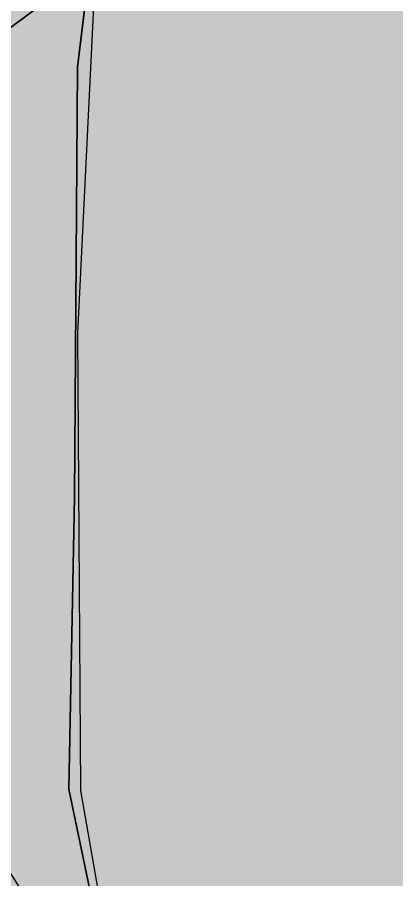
# Model space of a CAD drawing. Extents: x -5280327 to 29700, y -3925683 to 5564800.
# Drawn here: x 22722 to 23112, y 7377 to 8263 of the extents above; entities that cross this region are included whole.
import ezdxf

# ---------------------------------------------------------------- set-up
doc = ezdxf.new("R2010")
doc.units = 0
doc.linetypes.add('6', pattern=[2640.874023, 1320.437012, -1320.437012])
doc.layers.get('0').update_dxf_attribs({"linetype": 'CONTINUOUS'})
doc.layers.add('31_PREDIOS_TOTAL', color=7, linetype='CONTINUOUS')
doc.layers.add('LOTES', color=7, linetype='CONTINUOUS')

msp = doc.modelspace()

# ---------------------------------------------------------------- linework, layer by layer
at = {"color": 7, "linetype": '6', "const_width": 10343.08}
msp.add_lwpolyline([(0, 29405.62), (24528.32, 0)], dxfattribs=at)
msp.add_lwpolyline([(0, 29405.62), (24528.32, 0)], dxfattribs=at)
at = {"color": 7}
msp.add_lwpolyline([(22783.68, 8211.55), (22795.89, 8312.81), (22338.38, 7974.39), (22830.8, 7201.06), (22774.56, 7470.11), (22780.59, 7770.15), (22783.68, 8211.55)], dxfattribs=at)
for points in [[(18722.23, 2788.53, 33030.86), (19098.3, 2197.94, 33030.86), (19556.14, 2521.45, 33030.86), (20189.64, 2982.03, 33030.86), (20652.15, 3355.2, 33030.86), (20930.45, 3577.46, 33030.86), (21189.96, 3805.95, 33030.86), (20805.44, 4355.76, 33030.86), (20779.55, 4415.95, 33030.86), (20799.33, 4489.43, 33030.86), (21142.34, 4964.97, 33030.86), (21651.22, 5592.52, 33030.86), (22126.06, 6189.91, 33030.86), (22856.18, 7079.67, 33030.86), (22774.56, 7470.11, 33030.86), (22780.59, 7770.15, 33030.86), (22783.68, 8211.55, 33030.86), (22849.99, 8761.66, 33030.86), (22890.09, 9444.59, 33030.86), (22922.17, 9932, 33030.86), (22937.37, 10412.64, 33030.86), (22852.51, 10630.94, 33030.86)], [(22935.45, 10416.91, 33050.6), (22929.18, 9943.44, 33050.6), (22903.49, 9557.43, 33050.6), (22866.32, 9077.26, 33050.6), (22845.13, 8642.99, 33050.6), (22806.48, 8407.34, 33050.6), (22783.53, 7938.25, 33050.6), (22786.66, 7468.7, 33050.6), (22854.81, 7078.61, 33050.6), (22179.83, 6256.92, 33050.6), (21657.64, 5600.63, 33050.6)], [(21486.15, 7343.98, 66160.85), (22795.89, 8312.81, 66160.85)], [(21486.15, 7343.98, 66160.85), (22795.89, 8312.81, 66160.85), (22783.68, 8211.55, 66160.85), (22780.59, 7770.15, 66160.85), (22774.56, 7470.11, 66160.85), (22830.8, 7201.06, 66160.85), (22856.18, 7079.67, 66160.85), (22179.52, 6255.07, 66160.85), (21486.15, 7343.98, 66160.85)]]:
    msp.add_polyline3d(points, dxfattribs=at)
at = {"layer": '31_PREDIOS_TOTAL', "color": 7, "const_width": 0.00153}
for points in [[(22780.91, 8265.95), (22779.05, 8262.88), (22776.28, 8260.42), (22776.28, 8260.42), (22772.47, 8258.75), (22767.5, 8258.08), (22761.36, 8258.39), (22761.36, 8258.39), (22754.58, 8259.68), (22749.29, 8261.73), (22745.47, 8264.53)], [(22778.08, 8244), (22772.65, 8244.66), (22773.3, 8250.09), (22778.74, 8249.44), (22778.08, 8244)], [(22772.55, 8236.75), (22777.14, 8236.2), (22774.05, 8210.5), (22774.05, 8210.5), (22772.92, 8210.68), (22771.83, 8210.99), (22770.8, 8211.46), (22770.8, 8211.46), (22769.15, 8212.45), (22767.55, 8213.71), (22766, 8215.22), (22766, 8215.22), (22764.42, 8217.09), (22762.71, 8219.41), (22760.87, 8222.18), (22760.87, 8222.18), (22758.1, 8226.34), (22755.7, 8229.52), (22753.67, 8231.74), (22753.67, 8231.74), (22751.83, 8233.22), (22750, 8234.19), (22748.19, 8234.66), (22748.19, 8234.66), (22746.37, 8234.65), (22744.69, 8234.17), (22743.16, 8233.21), (22743.16, 8233.21), (22741.9, 8231.85), (22741.03, 8230.16), (22740.57, 8228.15), (22740.57, 8228.15), (22740.54, 8225.98), (22741.01, 8224.06), (22741.98, 8222.38), (22741.98, 8222.38), (22743.39, 8221.04), (22745.22, 8220.12), (22747.45, 8219.6), (22746.36, 8214.75), (22746.36, 8214.75), (22743.07, 8215.8), (22740.43, 8217.4), (22738.45, 8219.55), (22738.45, 8219.55), (22737.14, 8222.19), (22736.54, 8225.25), (22736.63, 8228.73), (22736.63, 8228.73), (22737.4, 8232.16), (22738.79, 8234.99), (22740.8, 8237.22), (22740.8, 8237.22), (22743.26, 8238.76), (22745.95, 8239.54), (22748.89, 8239.55), (22748.89, 8239.55), (22750.42, 8239.26), (22751.91, 8238.76), (22753.36, 8238.05), (22753.36, 8238.05), (22754.8, 8237.08), (22756.25, 8235.84), (22757.73, 8234.3), (22757.73, 8234.3), (22759.38, 8232.28), (22761.37, 8229.55), (22763.68, 8226.12), (22763.68, 8226.12), (22765.53, 8223.34), (22766.94, 8221.3), (22767.91, 8220.01), (22767.91, 8220.01), (22768.68, 8219.14), (22769.46, 8218.37), (22770.26, 8217.68), (22772.55, 8236.75)], [(22739.24, 8025.82), (22734.61, 8025.85), (22734.79, 8051.2), (22738.53, 8051.18), (22738.53, 8051.18), (22741.46, 8048.67), (22744.97, 8046.17), (22749.06, 8043.69), (22749.06, 8043.69), (22753.48, 8041.39), (22757.99, 8039.47), (22762.59, 8037.92), (22762.59, 8037.92), (22765.97, 8037.05), (22769.55, 8036.41), (22773.34, 8036), (22773.31, 8031.05), (22773.31, 8031.05), (22770.02, 8031.32), (22766.3, 8031.95), (22762.15, 8032.95), (22762.15, 8032.95), (22757.85, 8034.3), (22753.66, 8036), (22749.57, 8038.02), (22749.57, 8038.02), (22745.74, 8040.26), (22742.34, 8042.58), (22739.37, 8045), (22739.24, 8025.82)], [(22768.61, 8020.13), (22773.23, 8020.1), (22773.05, 7994.21), (22773.05, 7994.21), (22771.91, 7994.26), (22770.8, 7994.46), (22769.72, 7994.8), (22769.72, 7994.8), (22767.97, 7995.6), (22766.24, 7996.67), (22764.53, 7998), (22764.53, 7998), (22762.74, 7999.68), (22760.78, 8001.79), (22758.64, 8004.33), (22758.64, 8004.33), (22755.42, 8008.15), (22752.67, 8011.05), (22750.41, 8013.02), (22750.41, 8013.02), (22748.41, 8014.28), (22746.49, 8015.04), (22744.64, 8015.31), (22744.64, 8015.31), (22742.83, 8015.09), (22741.22, 8014.42), (22739.8, 8013.3), (22739.8, 8013.3), (22738.7, 8011.8), (22738.03, 8010.03), (22737.8, 8007.98), (22737.8, 8007.98), (22738.02, 8005.82), (22738.7, 8003.96), (22739.85, 8002.41), (22739.85, 8002.41), (22741.41, 8001.24), (22743.32, 8000.52), (22745.6, 8000.26), (22745.06, 7995.32), (22745.06, 7995.32), (22741.67, 7995.99), (22738.87, 7997.29), (22736.66, 7999.2), (22736.66, 7999.2), (22735.06, 8001.67), (22734.12, 8004.64), (22733.82, 8008.11), (22733.82, 8008.11), (22734.19, 8011.61), (22735.26, 8014.58), (22737.01, 8017.02), (22737.01, 8017.02), (22739.27, 8018.83), (22741.86, 8019.9), (22744.78, 8020.25), (22744.78, 8020.25), (22746.34, 8020.13), (22747.88, 8019.8), (22749.39, 8019.25), (22749.39, 8019.25), (22750.93, 8018.46), (22752.52, 8017.38), (22754.15, 8016.03), (22754.15, 8016.03), (22756.02, 8014.2), (22758.3, 8011.71), (22761, 8008.57), (22761, 8008.57), (22763.14, 8006.01), (22764.77, 8004.15), (22765.89, 8002.97), (22765.89, 8002.97), (22766.75, 8002.2), (22767.61, 8001.51), (22768.48, 8000.93), (22768.61, 8020.13)], [(22772.97, 7982.33), (22767.49, 7982.36), (22767.53, 7987.84), (22773.01, 7987.8), (22772.97, 7982.33)], [(22772.86, 7967.31), (22772.83, 7962.5), (22742.19, 7962.72), (22742.19, 7962.72), (22743.28, 7961.43), (22744.37, 7959.91), (22745.47, 7958.14), (22745.47, 7958.14), (22746.47, 7956.32), (22747.28, 7954.62), (22747.92, 7953.06), (22743.27, 7953.09), (22743.27, 7953.09), (22741.93, 7955.68), (22740.42, 7958.04), (22738.72, 7960.18), (22738.72, 7960.18), (22736.95, 7962.01), (22735.22, 7963.44), (22733.52, 7964.49), (22733.54, 7967.59), (22772.86, 7967.31)], [(22772.65, 7936.88), (22772.61, 7932.07), (22741.97, 7932.29), (22741.97, 7932.29), (22743.07, 7931), (22744.16, 7929.48), (22745.25, 7927.71), (22745.25, 7927.71), (22746.25, 7925.89), (22747.07, 7924.2), (22747.7, 7922.63), (22743.05, 7922.66), (22743.05, 7922.66), (22741.72, 7925.25), (22740.2, 7927.61), (22738.51, 7929.75), (22738.51, 7929.75), (22736.74, 7931.58), (22735, 7933.02), (22733.3, 7934.06), (22733.32, 7937.16), (22772.65, 7936.88)], [(22739.52, 7668.35), (22739.8, 7663.56), (22739.8, 7663.56), (22738.07, 7663.11), (22736.69, 7662.53), (22735.65, 7661.83), (22735.65, 7661.83), (22734.47, 7660.45), (22733.76, 7658.86), (22733.49, 7657.06), (22733.49, 7657.06), (22733.61, 7655.59), (22734.01, 7654.24), (22734.69, 7653.01), (22734.69, 7653.01), (22735.94, 7651.57), (22737.53, 7650.35), (22739.46, 7649.33), (22739.46, 7649.33), (22741.86, 7648.55), (22744.87, 7648.03), (22748.48, 7647.78), (22748.48, 7647.78), (22746.9, 7649.06), (22745.62, 7650.5), (22744.64, 7652.11), (22744.64, 7652.11), (22743.96, 7653.83), (22743.57, 7655.59), (22743.47, 7657.4), (22743.47, 7657.4), (22743.92, 7660.44), (22745.15, 7663.14), (22747.17, 7665.51), (22747.17, 7665.51), (22749.8, 7667.34), (22752.87, 7668.4), (22756.39, 7668.71), (22756.39, 7668.71), (22758.78, 7668.48), (22761.05, 7667.91), (22763.21, 7666.98), (22763.21, 7666.98), (22765.13, 7665.75), (22766.71, 7664.26), (22767.97, 7662.52), (22767.97, 7662.52), (22768.86, 7660.56), (22769.38, 7658.45), (22769.52, 7656.18), (22769.52, 7656.18), (22768.95, 7652.43), (22767.42, 7649.19), (22764.9, 7646.47), (22764.9, 7646.47), (22761.28, 7644.43), (22756.4, 7643.26), (22750.26, 7642.97), (22750.26, 7642.97), (22743.39, 7643.57), (22737.91, 7645.08), (22733.83, 7647.49), (22733.83, 7647.49), (22731.4, 7650.26), (22729.97, 7653.58), (22729.54, 7657.44), (22729.54, 7657.44), (22729.89, 7660.33), (22730.81, 7662.83), (22732.29, 7664.96), (22732.29, 7664.96), (22734.27, 7666.62), (22736.68, 7667.76), (22739.52, 7668.35)], [(22756, 7648.38), (22757.64, 7648.47), (22759.23, 7648.79), (22760.78, 7649.34), (22760.78, 7649.34), (22762.19, 7650.11), (22763.36, 7651.07), (22764.3, 7652.22), (22764.3, 7652.22), (22764.98, 7653.49), (22765.41, 7654.81), (22765.57, 7656.18), (22765.57, 7656.18), (22765.33, 7658.12), (22764.55, 7659.88), (22763.21, 7661.46), (22763.21, 7661.46), (22761.4, 7662.72), (22759.19, 7663.49), (22756.58, 7663.79), (22756.58, 7663.79), (22754.06, 7663.6), (22751.91, 7662.92), (22750.14, 7661.75), (22750.14, 7661.75), (22748.81, 7660.21), (22747.99, 7658.41), (22747.69, 7656.35), (22747.69, 7656.35), (22747.91, 7654.28), (22748.65, 7652.42), (22749.92, 7650.78), (22749.92, 7650.78), (22751.61, 7649.48), (22753.64, 7648.68), (22756, 7648.38)], [(22738.91, 7637.93), (22739.18, 7633.14), (22739.18, 7633.14), (22737.46, 7632.69), (22736.08, 7632.11), (22735.03, 7631.41), (22735.03, 7631.41), (22733.86, 7630.03), (22733.15, 7628.44), (22732.88, 7626.64), (22732.88, 7626.64), (22732.99, 7625.17), (22733.39, 7623.82), (22734.08, 7622.58), (22734.08, 7622.58), (22735.33, 7621.15), (22736.91, 7619.92), (22738.84, 7618.91), (22738.84, 7618.91), (22741.25, 7618.12), (22744.26, 7617.61), (22747.87, 7617.36), (22747.87, 7617.36), (22746.29, 7618.64), (22745, 7620.08), (22744.03, 7621.69), (22744.03, 7621.69), (22743.35, 7623.4), (22742.96, 7625.16), (22742.85, 7626.98), (22742.85, 7626.98), (22743.31, 7630.01), (22744.54, 7632.72), (22746.56, 7635.09), (22746.56, 7635.09), (22749.19, 7636.92), (22752.26, 7637.98), (22755.77, 7638.29), (22755.77, 7638.29), (22758.17, 7638.06), (22760.44, 7637.49), (22762.59, 7636.56), (22762.59, 7636.56), (22764.51, 7635.33), (22766.1, 7633.84), (22767.35, 7632.09), (22767.35, 7632.09), (22768.25, 7630.14), (22768.77, 7628.03), (22768.91, 7625.76), (22768.91, 7625.76), (22768.34, 7622.01), (22766.8, 7618.77), (22764.29, 7616.04), (22764.29, 7616.04), (22760.67, 7614.01), (22755.78, 7612.84), (22749.65, 7612.54), (22749.65, 7612.54), (22742.78, 7613.15), (22737.3, 7614.66), (22733.22, 7617.07), (22733.22, 7617.07), (22730.78, 7619.84), (22729.35, 7623.16), (22728.93, 7627.01), (22728.93, 7627.01), (22729.28, 7629.9), (22730.19, 7632.41), (22731.68, 7634.53), (22731.68, 7634.53), (22733.66, 7636.2), (22736.07, 7637.33), (22738.91, 7637.93)], [(22755.39, 7617.96), (22757.03, 7618.04), (22758.62, 7618.36), (22760.17, 7618.92), (22760.17, 7618.92), (22761.58, 7619.69), (22762.75, 7620.65), (22763.69, 7621.8), (22763.69, 7621.8), (22764.37, 7623.07), (22764.8, 7624.39), (22764.95, 7625.76), (22764.95, 7625.76), (22764.72, 7627.7), (22763.94, 7629.46), (22762.6, 7631.04), (22762.6, 7631.04), (22760.79, 7632.29), (22758.58, 7633.07), (22755.97, 7633.37), (22755.97, 7633.37), (22753.45, 7633.18), (22751.3, 7632.5), (22749.53, 7631.33), (22749.53, 7631.33), (22748.2, 7629.79), (22747.38, 7627.99), (22747.08, 7625.93), (22747.08, 7625.93), (22747.3, 7623.86), (22748.04, 7622), (22749.31, 7620.35), (22749.31, 7620.35), (22751, 7619.06), (22753.03, 7618.26), (22755.39, 7617.96)], [(22767.72, 7599.89), (22762.25, 7600), (22762.36, 7605.47), (22767.83, 7605.36), (22767.72, 7599.89)], [(22733.03, 7567.77), (22728.41, 7567.86), (22728.92, 7593.21), (22732.66, 7593.14), (22732.66, 7593.14), (22735.56, 7590.59), (22739.03, 7588.05), (22743.09, 7585.51), (22743.09, 7585.51), (22747.48, 7583.16), (22751.97, 7581.18), (22756.54, 7579.56), (22756.54, 7579.56), (22759.91, 7578.65), (22763.48, 7577.96), (22767.27, 7577.5), (22767.17, 7572.56), (22767.17, 7572.56), (22763.88, 7572.87), (22760.17, 7573.55), (22756.04, 7574.6), (22756.04, 7574.6), (22751.76, 7576.02), (22747.59, 7577.76), (22743.52, 7579.84), (22743.52, 7579.84), (22739.73, 7582.13), (22736.36, 7584.5), (22733.42, 7586.95), (22733.03, 7567.77)], [(22833.04, 7375.49), (22828.52, 7377.05), (22828.52, 7377.05), (22823.71, 7378.36), (22818.89, 7379.29), (22814.07, 7379.83), (22814.07, 7379.83), (22810.59, 7379.97), (22806.95, 7379.84), (22803.16, 7379.44), (22802.15, 7384.27), (22802.15, 7384.27), (22805.42, 7384.72), (22809.19, 7384.88), (22813.45, 7384.78), (22813.45, 7384.78), (22817.94, 7384.37), (22822.4, 7383.6), (22826.82, 7382.49), (22826.82, 7382.49), (22831.03, 7381.11), (22834.85, 7379.55), (22838.27, 7377.82), (22834.34, 7396.6)], [(22834.34, 7396.6), (22838.87, 7397.54), (22844.05, 7372.73)]]:
    msp.add_lwpolyline(points, dxfattribs=at)
at = {"layer": 'LOTES', "color": 7}
msp.add_polyline3d([(18722.23, 2788.53, 66061.73), (19098.3, 2197.94, 66061.73), (19556.14, 2521.45, 66061.73), (20189.64, 2982.03, 66061.73), (20652.15, 3355.2, 66061.73), (20930.45, 3577.46, 66061.73), (21189.96, 3805.95, 66061.73), (20805.44, 4355.76, 66061.73), (20779.55, 4415.95, 66061.73), (20799.33, 4489.43, 66061.73), (21142.34, 4964.97, 66061.73), (21651.22, 5592.52, 66061.73), (22126.06, 6189.91, 66061.73), (22856.18, 7079.67, 66061.73), (22774.56, 7470.11, 66061.73), (22780.59, 7770.15, 66061.73), (22783.68, 8211.55, 66061.73), (22849.99, 8761.66, 66061.73), (22890.09, 9444.59, 66061.73), (22922.17, 9932, 66061.73), (22937.37, 10412.64, 66061.73), (22852.51, 10630.94, 66061.73)], dxfattribs=at)

doc.saveas('drawing.dxf')
